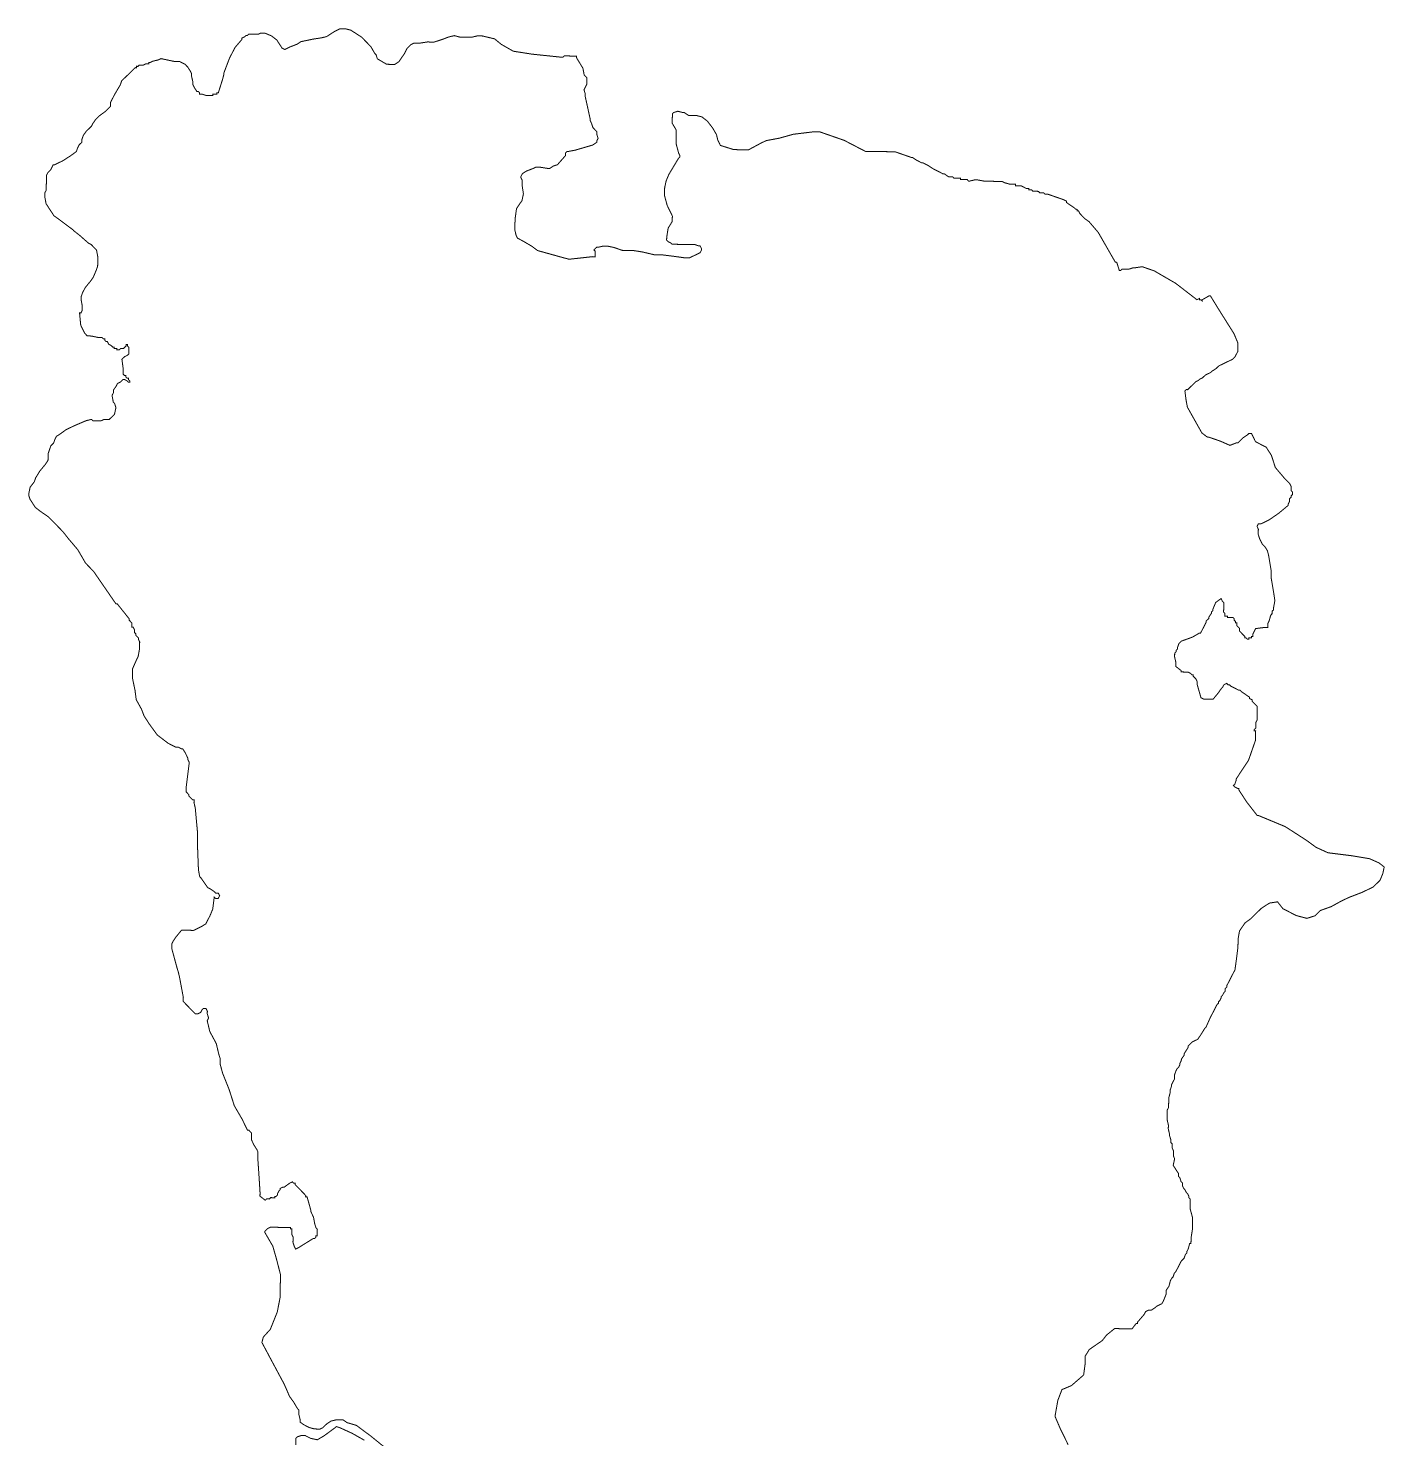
# Model space of a CAD drawing. Header units: metres. Extents: x 273899 to 302286, y 1977397 to 2102169.
# Drawn here: x 281748 to 285793, y 2018734 to 2022940 of the extents above; entities that cross this region are included whole.
import ezdxf

# ---------------------------------------------------------------- set-up
doc = ezdxf.new("R2010")
doc.units = ezdxf.units.M
doc.header["$MEASUREMENT"] = 0
doc.layers.add('HAZARDS LINE', color=1, linetype='Continuous')

msp = doc.modelspace()

# ---------------------------------------------------------------- linework, layer by layer
at = {"layer": 'HAZARDS LINE', "lineweight": 18}
for points in [[(282810.1, 2018708.9, 3, 3, 0), (282770.3, 2018741.3, 3, 3, 0), (282726.6, 2018773.8, 3, 3, 0), (282698.6, 2018782.1, 3, 3, 0), (282686.7, 2018790.3, 3, 3, 0), (282666.7, 2018790.5, 3, 3, 0), (282650.6, 2018786.6, 3, 3, 0), (282638.5, 2018778.7, 3, 3, 0), (282626.4, 2018766.8, 3, 3, 0), (282618.3, 2018762.9, 3, 3, 0), (282602.3, 2018763.1, 3, 3, 0), (282586.3, 2018767.2, 3, 3, 0), (282570.4, 2018775.4, 3, 3, 0), (282558.5, 2018783.6, 3, 3, 0), (282558.5, 2018791.6, 3, 3, 0), (282554.7, 2018807.6, 3, 3, 0), (282554.8, 2018819.6, 3, 3, 0), (282550.9, 2018823.7, 3, 3, 0), (282539.1, 2018843.8, 3, 3, 0), (282527.2, 2018860, 3, 3, 0), (282511.5, 2018896.2, 3, 3, 0), (282468.3, 2018976.8, 3, 3, 0), (282444.7, 2019021.1, 3, 3, 0), (282448.9, 2019037.1, 3, 3, 0), (282469.7, 2019060, 3.01, 3.01, 0), (282490.5, 2019111.8, 3.01, 3.01, 0), (282499.1, 2019155.8, 3.01, 3.01, 0), (282500, 2019224, 3.01, 3.01, 0), (282488.6, 2019268.2, 3.01, 3.01, 0), (282477.1, 2019308.5, 3.01, 3.01, 0), (282453.6, 2019348.9, 3.01, 3.01, 0), (282453.6, 2019352.9, 3.01, 3.01, 0), (282461.7, 2019360.8, 3.01, 3.01, 0), (282469.8, 2019364.7, 3.01, 3.01, 0), (282529.9, 2019363.9, 3.01, 3.01, 0), (282529.9, 2019359.9, 3.01, 3.01, 0), (282533.9, 2019359.8, 3.01, 3.01, 0), (282533.7, 2019343.8, 3.01, 3.01, 0), (282537.6, 2019335.7, 3.01, 3.01, 0), (282537.4, 2019319.7, 3.01, 3.01, 0), (282541.2, 2019307.6, 3.01, 3.01, 0), (282545.1, 2019299.5, 3.01, 3.01, 0), (282553.2, 2019303.4, 3.01, 3.01, 0), (282597.6, 2019330.9, 3.01, 3.01, 0), (282601.6, 2019330.9, 3.01, 3.01, 0), (282605.7, 2019334.8, 3.01, 3.01, 0), (282605.8, 2019338.8, 3.01, 3.01, 0), (282609.8, 2019338.8, 3.01, 3.01, 0), (282610, 2019358.8, 3.01, 3.01, 0), (282606.1, 2019362.9, 3.01, 3.01, 0), (282602.2, 2019375, 3.01, 3.01, 0), (282598.5, 2019395.1, 3.01, 3.01, 0), (282594.6, 2019403.1, 3.01, 3.01, 0), (282590.7, 2019411.2, 3.01, 3.01, 0), (282590.7, 2019415.2, 3.01, 3.01, 0), (282579.3, 2019455.5, 3.01, 3.01, 0), (282575.2, 2019455.5, 3.01, 3.01, 0), (282575.3, 2019459.5, 3.01, 3.01, 0), (282571.3, 2019463.6, 3.01, 3.01, 0), (282563.4, 2019471.7, 3.01, 3.01, 0), (282559.5, 2019475.8, 3.01, 3.01, 0), (282543.7, 2019492, 3.01, 3.01, 0), (282543.7, 2019496, 3.01, 3.01, 0), (282539.7, 2019496.1, 3.01, 3.01, 0), (282535.8, 2019500.1, 3.01, 3.01, 0), (282527.7, 2019496.2, 3.01, 3.01, 0), (282511.5, 2019484.4, 3.01, 3.01, 0), (282507.5, 2019484.5, 3.01, 3.01, 0), (282499.4, 2019480.6, 3.01, 3.01, 0), (282499.4, 2019476.6, 3.01, 3.01, 0), (282495.3, 2019472.6, 3.01, 3.01, 0), (282491.2, 2019464.7, 3.01, 3.01, 0), (282491.1, 2019460.6, 3.01, 3.01, 0), (282487.1, 2019456.7, 3.01, 3.01, 0), (282483.1, 2019456.7, 3.01, 3.01, 0), (282483, 2019452.7, 3.01, 3.01, 0), (282471, 2019452.9, 3.01, 3.01, 0), (282466.9, 2019448.9, 3.01, 3.01, 0), (282458.9, 2019449.1, 3.01, 3.01, 0), (282454.8, 2019445.1, 3.01, 3.01, 0), (282439, 2019457.3, 3.01, 3.01, 0), (282439.1, 2019469.4, 3.01, 3.01, 0), (282435.8, 2019521.5, 3.01, 3.01, 0), (282432.5, 2019569.7, 3.01, 3.01, 0), (282432.7, 2019589.7, 3.01, 3.01, 0), (282428.8, 2019597.8, 3.01, 3.01, 0), (282421, 2019609.9, 3.01, 3.01, 0), (282413.2, 2019626.1, 3.01, 3.01, 0), (282413.4, 2019646.1, 3.01, 3.01, 0), (282405.5, 2019654.3, 3.01, 3.01, 0), (282401.5, 2019654.3, 3.01, 3.01, 0), (282397.6, 2019662.4, 3.01, 3.01, 0), (282385.9, 2019686.6, 3.01, 3.01, 0), (282362.4, 2019727, 3.01, 3.01, 0), (282354.7, 2019751.2, 3.01, 3.01, 0), (282347, 2019775.3, 3.01, 3.01, 0), (282327.6, 2019823.7, 3.01, 3.01, 0), (282320, 2019851.9, 3.01, 3.01, 0), (282320.2, 2019867.9, 3.01, 3.01, 0), (282316.3, 2019880, 3.01, 3.01, 0), (282308.7, 2019912.2, 3.01, 3.01, 0), (282289.2, 2019948.5, 3.01, 3.01, 0), (282285.4, 2019964.6, 3.01, 3.01, 0), (282281.6, 2019980.7, 3.01, 3.01, 0), (282285.7, 2019988.7, 3.01, 3.01, 0), (282281.9, 2020000.7, 3.01, 3.01, 0), (282282, 2020008.8, 3.01, 3.01, 0), (282278.1, 2020016.8, 3.01, 3.01, 0), (282270.1, 2020016.9, 3.01, 3.01, 0), (282266, 2020013, 3.01, 3.01, 0), (282261.9, 2020005, 3.01, 3.01, 0), (282253.8, 2020001.1, 3.01, 3.01, 0), (282245.8, 2020001.2, 3.01, 3.01, 0), (282237.9, 2020009.3, 3.01, 3.01, 0), (282230, 2020017.5, 3.01, 3.01, 0), (282210.2, 2020037.8, 3.01, 3.01, 0), (282210.4, 2020049.8, 3.01, 3.01, 0), (282206.6, 2020069.9, 3.01, 3.01, 0), (282199.1, 2020110.1, 3.01, 3.01, 0), (282195.3, 2020126.2, 3.01, 3.01, 0), (282191.5, 2020138.3, 3.01, 3.01, 0), (282183.9, 2020166.4, 3.01, 3.01, 0), (282176.2, 2020194.6, 3.01, 3.01, 0), (282176.4, 2020210.7, 3.01, 3.01, 0), (282180.5, 2020218.6, 3.01, 3.01, 0), (282188.7, 2020230.5, 3.01, 3.01, 0), (282205, 2020250.4, 3.01, 3.01, 0), (282241.1, 2020249.9, 3.01, 3.01, 0), (282265.3, 2020261.6, 3.01, 3.01, 0), (282277.4, 2020269.4, 3.01, 3.01, 0), (282289.8, 2020293.3, 3.01, 3.01, 0), (282298.1, 2020313.3, 3.01, 3.01, 0), (282302.6, 2020349.3, 3.01, 3.01, 0), (282306.5, 2020345.2, 3.01, 3.01, 0), (282314.5, 2020345.1, 3.01, 3.01, 0), (282318.7, 2020353.1, 3.01, 3.01, 0), (282314.8, 2020361.2, 3.01, 3.01, 0), (282306.7, 2020361.3, 3.01, 3.01, 0), (282302.8, 2020365.3, 3.01, 3.01, 0), (282290.9, 2020373.5, 3.01, 3.01, 0), (282282.9, 2020377.6, 3.01, 3.01, 0), (282263.2, 2020406, 3.01, 3.01, 0), (282259.3, 2020410, 3.01, 3.01, 0), (282255.5, 2020430.1, 3.01, 3.01, 0), (282252.5, 2020506.3, 3.01, 3.01, 0), (282253, 2020538.4, 3.01, 3.01, 0), (282246, 2020614.7, 3.01, 3.01, 0), (282242.2, 2020630.8, 3.01, 3.01, 0), (282242.3, 2020638.8, 3.01, 3.01, 0), (282238.3, 2020638.9, 3.01, 3.01, 0), (282226.4, 2020651, 3.01, 3.01, 0), (282226.5, 2020655.1, 3.01, 3.01, 0), (282218.6, 2020663.2, 3.01, 3.01, 0), (282218.7, 2020675.2, 3.01, 3.01, 0), (282227.7, 2020747.3, 3.01, 3.01, 0), (282227.8, 2020751.3, 3.01, 3.01, 0), (282223.9, 2020759.3, 3.01, 3.01, 0), (282223.9, 2020763.4, 3.01, 3.01, 0), (282216.1, 2020779.5, 3.01, 3.01, 0), (282208.3, 2020791.6, 3.01, 3.01, 0), (282204.2, 2020791.7, 3.01, 3.01, 0), (282196.3, 2020795.8, 3.01, 3.01, 0), (282188.3, 2020795.9, 3.01, 3.01, 0), (282164.4, 2020808.3, 3.01, 3.01, 0), (282132.6, 2020832.7, 3.01, 3.01, 0), (282109, 2020865.1, 3.01, 3.01, 0), (282093.3, 2020889.4, 3.01, 3.01, 0), (282085.6, 2020909.5, 3.01, 3.01, 0), (282069.9, 2020937.8, 3.01, 3.01, 0), (282066.3, 2020965.9, 3.01, 3.01, 0), (282058.7, 2021002.1, 3.01, 3.01, 0), (282059.1, 2021030.2, 3.01, 3.01, 0), (282071.5, 2021058.1, 3.01, 3.01, 0), (282075.6, 2021066.1, 3.01, 3.01, 0), (282080, 2021090.1, 3.01, 3.01, 0), (282080.2, 2021110.1, 3.01, 3.01, 0), (282076.3, 2021118.2, 3.01, 3.01, 0), (282076.4, 2021122.2, 3.01, 3.01, 0), (282072.4, 2021126.2, 3.01, 3.01, 0), (282068.5, 2021130.3, 3.01, 3.01, 0), (282068.5, 2021134.3, 3.01, 3.01, 0), (282064.6, 2021138.4, 3.01, 3.01, 0), (282064.7, 2021146.4, 3.01, 3.01, 0), (282060.8, 2021154.5, 3.01, 3.01, 0), (282056.8, 2021154.5, 3.01, 3.01, 0), (282056.9, 2021166.5, 3.01, 3.01, 0), (282053, 2021170.6, 3.01, 3.01, 0), (282049, 2021174.7, 3.01, 3.01, 0), (282049.1, 2021178.7, 3.01, 3.01, 0), (282013.6, 2021223.3, 3.01, 3.01, 0), (282009.6, 2021223.3, 3.01, 3.01, 0), (281942.7, 2021320.4, 3.01, 3.01, 0), (281919, 2021344.8, 3.01, 3.01, 0), (281895.5, 2021385.2, 3.01, 3.01, 0), (281867.8, 2021417.7, 3.01, 3.01, 0), (281852.1, 2021437.9, 3.01, 3.01, 0), (281828.4, 2021462.3, 3.01, 3.01, 0), (281808.6, 2021482.6, 3.01, 3.01, 0), (281784.7, 2021499, 3.01, 3.01, 0), (281768.9, 2021511.2, 3.01, 3.01, 0), (281753.2, 2021535.5, 3.01, 3.01, 0), (281749.3, 2021547.6, 3.01, 3.01, 0), (281749.4, 2021551.6, 3.01, 3.01, 0), (281753.6, 2021571.6, 3.01, 3.01, 0), (281765.9, 2021587.4, 3.01, 3.01, 0), (281770.1, 2021599.4, 3.01, 3.01, 0), (281782.3, 2021619.3, 3.01, 3.01, 0), (281798.6, 2021639.1, 3.01, 3.01, 0), (281806.8, 2021651.1, 3.01, 3.01, 0), (281807.1, 2021671.1, 3.01, 3.01, 0), (281815.4, 2021695, 3.01, 3.01, 0), (281819.5, 2021699, 3.01, 3.01, 0), (281823.6, 2021703, 3.01, 3.01, 0), (281827.7, 2021714.9, 3.01, 3.01, 0), (281831.8, 2021722.9, 3.01, 3.01, 0), (281844, 2021730.7, 3.01, 3.01, 0), (281860.2, 2021742.6, 3.01, 3.01, 0), (281884.4, 2021754.3, 3.01, 3.01, 0), (281920.7, 2021769.8, 3.01, 3.01, 0), (281936.8, 2021773.6, 3.01, 3.01, 0), (281940.7, 2021769.6, 3.01, 3.01, 0), (281964.8, 2021769.2, 3.01, 3.01, 0), (281972.8, 2021773.1, 3.01, 3.01, 0), (281988.9, 2021772.9, 3.01, 3.01, 0), (281997, 2021780.8, 3.01, 3.01, 0), (282005.1, 2021788.7, 3.01, 3.01, 0), (282009.4, 2021808.7, 3.01, 3.01, 0), (282005.5, 2021820.8, 3.01, 3.01, 0), (282001.6, 2021824.9, 3.01, 3.01, 0), (281997.8, 2021845, 3.01, 3.01, 0), (282002, 2021852.9, 3.01, 3.01, 0), (282002.1, 2021861, 3.01, 3.01, 0), (282010.2, 2021872.9, 3.01, 3.01, 0), (282014.4, 2021880.8, 3.01, 3.01, 0), (282022.4, 2021884.7, 3.01, 3.01, 0), (282030.6, 2021892.6, 3.01, 3.01, 0), (282034.6, 2021892.6, 3.01, 3.01, 0), (282042.5, 2021888.5, 3.01, 3.01, 0), (282046.5, 2021884.4, 3.01, 3.01, 0), (282050.5, 2021884.4, 3.01, 3.01, 0), (282050.5, 2021888.4, 3.01, 3.01, 0), (282046.6, 2021892.4, 3.01, 3.01, 0), (282046.6, 2021896.4, 3.01, 3.01, 0), (282042.6, 2021896.5, 3.01, 3.01, 0), (282038.7, 2021900.6, 3.01, 3.01, 0), (282038.7, 2021904.6, 3.01, 3.01, 0), (282034.7, 2021904.6, 3.01, 3.01, 0), (282030.8, 2021908.7, 3.01, 3.01, 0), (282031, 2021924.7, 3.01, 3.01, 0), (282027.3, 2021952.8, 3.01, 3.01, 0), (282031.4, 2021956.8, 3.01, 3.01, 0), (282035.5, 2021960.7, 3.01, 3.01, 0), (282043.5, 2021964.6, 3.01, 3.01, 0), (282047.6, 2021968.6, 3.01, 3.01, 0), (282047.9, 2021988.6, 3.01, 3.01, 0), (282043.9, 2021992.7, 3.01, 3.01, 0), (282044, 2021996.7, 3.01, 3.01, 0), (282040, 2021996.8, 3.01, 3.01, 0), (282039.9, 2021992.8, 3.01, 3.01, 0), (282035.8, 2021988.8, 3.01, 3.01, 0), (282031.8, 2021984.9, 3.01, 3.01, 0), (282023.8, 2021985, 3.01, 3.01, 0), (282019.7, 2021981, 3.01, 3.01, 0), (282011.7, 2021981.1, 3.01, 3.01, 0), (282011.7, 2021985.1, 3.01, 3.01, 0), (282003.7, 2021985.2, 3.01, 3.01, 0), (282003.8, 2021989.2, 3.01, 3.01, 0), (281999.8, 2021989.3, 3.01, 3.01, 0), (281995.8, 2021993.4, 3.01, 3.01, 0), (281987.9, 2021997.5, 3.01, 3.01, 0), (281984, 2022005.5, 3.01, 3.01, 0), (281979.9, 2022005.6, 3.01, 3.01, 0), (281976, 2022009.7, 3.01, 3.01, 0), (281976, 2022013.7, 3.01, 3.01, 0), (281972, 2022013.7, 3.01, 3.01, 0), (281968.1, 2022017.8, 3.01, 3.01, 0), (281956.1, 2022017.9, 3.01, 3.01, 0), (281936.1, 2022022.2, 3.01, 3.01, 0), (281924, 2022022.4, 3.01, 3.01, 0), (281920.1, 2022026.4, 3.01, 3.01, 0), (281916.1, 2022030.5, 3.01, 3.01, 0), (281912.2, 2022038.6, 3.01, 3.01, 0), (281904.4, 2022054.7, 3.01, 3.01, 0), (281900.9, 2022090.9, 3.01, 3.01, 0), (281904.9, 2022090.8, 3.01, 3.01, 0), (281909, 2022098.8, 3.01, 3.01, 0), (281909.2, 2022110.8, 3.01, 3.01, 0), (281905.5, 2022130.9, 3.01, 3.01, 0), (281905.6, 2022138.9, 3.01, 3.01, 0), (281909.7, 2022150.9, 3.01, 3.01, 0), (281918, 2022166.8, 3.01, 3.01, 0), (281934.3, 2022186.6, 3.01, 3.01, 0), (281942.4, 2022198.6, 3.01, 3.01, 0), (281950.7, 2022218.5, 3.01, 3.01, 0), (281954.9, 2022230.5, 3.01, 3.01, 0), (281955.3, 2022258.5, 3.01, 3.01, 0), (281951.5, 2022278.6, 3.01, 3.01, 0), (281943.6, 2022286.8, 3.01, 3.01, 0), (281935.7, 2022294.9, 3.01, 3.01, 0), (281927.7, 2022299, 3.01, 3.01, 0), (281900, 2022323.4, 3.01, 3.01, 0), (281884.1, 2022335.7, 3.01, 3.01, 0), (281880.2, 2022339.7, 3.01, 3.01, 0), (281836.5, 2022372.4, 3.01, 3.01, 0), (281824.6, 2022380.6, 3.01, 3.01, 0), (281808.9, 2022404.8, 3.01, 3.01, 0), (281801, 2022417, 3.01, 3.01, 0), (281797.3, 2022437.1, 3.01, 3.01, 0), (281797.5, 2022449.1, 3.01, 3.01, 0), (281801.6, 2022457.1, 3.01, 3.01, 0), (281802.2, 2022501.2, 3.01, 3.01, 0), (281806.3, 2022509.1, 3.01, 3.01, 0), (281814.4, 2022517, 3.01, 3.01, 0), (281818.5, 2022525, 3.01, 3.01, 0), (281822.6, 2022533, 3.01, 3.01, 0), (281826.6, 2022532.9, 3.01, 3.01, 0), (281850.8, 2022544.6, 3.01, 3.01, 0), (281875.1, 2022560.3, 3.01, 3.01, 0), (281891.3, 2022572.1, 3.01, 3.01, 0), (281895.5, 2022584.1, 3.01, 3.01, 0), (281899.6, 2022592.1, 3.01, 3.01, 0), (281907.7, 2022600, 3.01, 3.01, 0), (281907.8, 2022608, 3.01, 3.01, 0), (281912, 2022620, 3.01, 3.01, 0), (281920.2, 2022631.9, 3.01, 3.01, 0), (281928.3, 2022639.8, 3.01, 3.01, 0), (281936.4, 2022647.7, 3.01, 3.01, 0), (281940.5, 2022655.7, 3.01, 3.01, 0), (281948.7, 2022667.6, 3.01, 3.01, 0), (281960.9, 2022679.5, 3.01, 3.01, 0), (281977.1, 2022691.3, 3.01, 3.01, 0), (281985.2, 2022699.2, 3.01, 3.01, 0), (281993.3, 2022707.1, 3.01, 3.01, 0), (281993.5, 2022719.1, 3.01, 3.01, 0), (282005.8, 2022743, 3.01, 3.01, 0), (282022.3, 2022770.9, 3.01, 3.01, 0), (282026.4, 2022782.8, 3.01, 3.01, 0), (282034.5, 2022790.8, 3.01, 3.01, 0), (282054.9, 2022810.5, 3.01, 3.01, 0), (282067, 2022822.4, 3.01, 3.01, 0), (282071.1, 2022822.3, 3.01, 3.01, 0), (282071.1, 2022826.4, 3.01, 3.01, 0), (282075.1, 2022826.3, 3.01, 3.01, 0), (282079.2, 2022830.3, 3.01, 3.01, 0), (282091.2, 2022830.1, 3.01, 3.01, 0), (282099.3, 2022834, 3.01, 3.01, 0), (282107.3, 2022833.9, 3.01, 3.01, 0), (282107.3, 2022837.9, 3.01, 3.01, 0), (282111.3, 2022837.8, 3.01, 3.01, 0), (282119.4, 2022841.7, 3.01, 3.01, 0), (282135.5, 2022845.5, 3.01, 3.01, 0), (282143.6, 2022849.4, 3.01, 3.01, 0), (282183.6, 2022840.9, 3.01, 3.01, 0), (282199.6, 2022840.7, 3.01, 3.01, 0), (282215.5, 2022832.4, 3.01, 3.01, 0), (282223.4, 2022824.3, 3.01, 3.01, 0), (282231.3, 2022812.2, 3.01, 3.01, 0), (282235.2, 2022804.1, 3.01, 3.01, 0), (282235.1, 2022796.1, 3.01, 3.01, 0), (282238.9, 2022780, 3.01, 3.01, 0), (282238.8, 2022772, 3.01, 3.01, 0), (282242.7, 2022763.9, 3.01, 3.01, 0), (282250.5, 2022751.8, 3.01, 3.01, 0), (282254.5, 2022751.7, 3.01, 3.01, 0), (282258.5, 2022747.7, 3.01, 3.01, 0), (282258.4, 2022743.7, 3.01, 3.01, 0), (282266.4, 2022743.5, 3.01, 3.01, 0), (282278.4, 2022739.4, 3.01, 3.01, 0), (282298.5, 2022739.1, 3.01, 3.01, 0), (282298.5, 2022743.1, 3.01, 3.01, 0), (282310.5, 2022743, 3.01, 3.01, 0), (282310.6, 2022747, 3.01, 3.01, 0), (282314.6, 2022746.9, 3.01, 3.01, 0), (282327.2, 2022786.8, 3.01, 3.01, 0), (282331.4, 2022802.8, 3.01, 3.01, 0), (282331.4, 2022806.8, 3.01, 3.01, 0), (282348.1, 2022850.7, 3.01, 3.01, 0), (282364.5, 2022882.6, 3.01, 3.01, 0), (282384.9, 2022906.4, 3.01, 3.01, 0), (282384.9, 2022910.4, 3.01, 3.01, 0), (282393, 2022914.3, 3.01, 3.01, 0), (282397.1, 2022918.2, 3.01, 3.01, 0), (282401.1, 2022918.2, 3.01, 3.01, 0), (282405.1, 2022922.1, 3.01, 3.01, 0), (282433.2, 2022921.8, 3.01, 3.01, 0), (282441.3, 2022925.7, 3.01, 3.01, 0), (282453.3, 2022925.5, 3.01, 3.01, 0), (282473.2, 2022917.2, 3.01, 3.01, 0), (282489.1, 2022905, 3.01, 3.01, 0), (282496.9, 2022892.8, 3.01, 3.01, 0), (282504.8, 2022880.7, 3.01, 3.01, 0), (282512.8, 2022876.6, 3.01, 3.01, 0), (282528.9, 2022884.4, 3.01, 3.01, 0), (282549.1, 2022892.1, 3.01, 3.01, 0), (282561.2, 2022900, 3.01, 3.01, 0), (282597.4, 2022907.5, 3.01, 3.01, 0), (282621.5, 2022911.2, 3.01, 3.01, 0), (282637.6, 2022915, 3.01, 3.01, 0), (282661.8, 2022930.7, 3.01, 3.01, 0), (282678, 2022938.5, 3.01, 3.01, 0), (282694, 2022938.3, 3.01, 3.01, 0), (282710, 2022934.1, 3.01, 3.01, 0), (282741.8, 2022913.6, 3.01, 3.01, 0), (282769.5, 2022885.2, 3.01, 3.01, 0), (282781.2, 2022865, 3.01, 3.01, 0), (282785.2, 2022860.9, 3.01, 3.01, 0), (282789, 2022848.8, 3.01, 3.01, 0), (282816.9, 2022832.4, 3.01, 3.01, 0), (282840.9, 2022832.1, 3.01, 3.01, 0), (282853, 2022840, 3.01, 3.01, 0), (282861.2, 2022851.9, 3.01, 3.01, 0), (282869.4, 2022863.8, 3.01, 3.01, 0), (282877.6, 2022879.7, 3.01, 3.01, 0), (282889.8, 2022891.6, 3.01, 3.01, 0), (282897.9, 2022895.5, 3.01, 3.01, 0), (282913.9, 2022895.3, 3.01, 3.01, 0), (282938, 2022899, 3.01, 3.01, 0), (282958.1, 2022898.7, 3.01, 3.01, 0), (282982.2, 2022906.4, 3.01, 3.01, 0), (283002.4, 2022914.1, 3.01, 3.01, 0), (283018.5, 2022917.9, 3.01, 3.01, 0), (283034.4, 2022913.7, 3.01, 3.01, 0), (283070.5, 2022913.2, 3.01, 3.01, 0), (283086.6, 2022917, 3.01, 3.01, 0), (283102.6, 2022916.8, 3.01, 3.01, 0), (283138.6, 2022908.3, 3.01, 3.01, 0), (283158.4, 2022892, 3.01, 3.01, 0), (283194.2, 2022871.5, 3.01, 3.01, 0), (283250.2, 2022862.7, 3.01, 3.01, 0), (283338.3, 2022853.5, 3.01, 3.01, 0), (283342.3, 2022853.5, 3.01, 3.01, 0), (283346.4, 2022857.4, 3.01, 3.01, 0), (283382.5, 2022856.9, 3.01, 3.01, 0), (283382.4, 2022852.9, 3.01, 3.01, 0), (283402, 2022820.6, 3.01, 3.01, 0), (283405.8, 2022800.5, 3.01, 3.01, 0), (283413.7, 2022792.4, 3.01, 3.01, 0), (283413.4, 2022772.3, 3.01, 3.01, 0), (283405.2, 2022756.4, 3.01, 3.01, 0), (283409, 2022744.3, 3.01, 3.01, 0), (283408.9, 2022736.3, 3.01, 3.01, 0), (283424, 2022667.9, 3.01, 3.01, 0), (283424, 2022663.9, 3.01, 3.01, 0), (283427.9, 2022655.8, 3.01, 3.01, 0), (283431.7, 2022643.8, 3.01, 3.01, 0), (283443.6, 2022631.6, 3.01, 3.01, 0), (283443.5, 2022623.6, 3.01, 3.01, 0), (283447.3, 2022611.5, 3.01, 3.01, 0), (283443.2, 2022603.5, 3.01, 3.01, 0), (283443.2, 2022599.5, 3.01, 3.01, 0), (283431, 2022591.6, 3.01, 3.01, 0), (283378.7, 2022576.3, 3.01, 3.01, 0), (283358.6, 2022572.6, 3.01, 3.01, 0), (283354.6, 2022572.6, 3.01, 3.01, 0), (283350.5, 2022568.7, 3.01, 3.01, 0), (283350.4, 2022560.6, 3.01, 3.01, 0), (283326, 2022532.9, 3.01, 3.01, 0), (283313.9, 2022529.1, 3.01, 3.01, 0), (283301.8, 2022521.2, 3.01, 3.01, 0), (283273.8, 2022525.6, 3.01, 3.01, 0), (283261.8, 2022525.7, 3.01, 3.01, 0), (283253.7, 2022521.8, 3.01, 3.01, 0), (283233.6, 2022514.1, 3.01, 3.01, 0), (283221.4, 2022506.2, 3.01, 3.01, 0), (283217.3, 2022498.3, 3.01, 3.01, 0), (283217.2, 2022494.3, 3.01, 3.01, 0), (283221.2, 2022486.2, 3.01, 3.01, 0), (283220.9, 2022470.2, 3.01, 3.01, 0), (283224.6, 2022446, 3.01, 3.01, 0), (283220.3, 2022426.1, 3.01, 3.01, 0), (283204, 2022402.2, 3.01, 3.01, 0), (283199.6, 2022370.2, 3.01, 3.01, 0), (283199.1, 2022338.1, 3.01, 3.01, 0), (283202.9, 2022322, 3.01, 3.01, 0), (283206.8, 2022314, 3.01, 3.01, 0), (283222.7, 2022305.7, 3.01, 3.01, 0), (283250.6, 2022289.3, 3.01, 3.01, 0), (283266.5, 2022277.1, 3.01, 3.01, 0), (283342.4, 2022256, 3.01, 3.01, 0), (283358.3, 2022251.8, 3.01, 3.01, 0), (283366.3, 2022251.7, 3.01, 3.01, 0), (283430.6, 2022258.8, 3.01, 3.01, 0), (283438.6, 2022258.7, 3.01, 3.01, 0), (283438.8, 2022274.8, 3.01, 3.01, 0), (283434.9, 2022278.8, 3.01, 3.01, 0), (283438.9, 2022282.8, 3.01, 3.01, 0), (283443, 2022286.7, 3.01, 3.01, 0), (283447, 2022286.7, 3.01, 3.01, 0), (283463.1, 2022290.5, 3.01, 3.01, 0), (283475.1, 2022290.3, 3.01, 3.01, 0), (283495.1, 2022286.1, 3.01, 3.01, 0), (283519, 2022277.7, 3.01, 3.01, 0), (283551.1, 2022277.3, 3.01, 3.01, 0), (283579.1, 2022272.9, 3.01, 3.01, 0), (283615.1, 2022264.4, 3.01, 3.01, 0), (283639.1, 2022264.1, 3.01, 3.01, 0), (283675.1, 2022259.6, 3.01, 3.01, 0), (283707.2, 2022255.1, 3.01, 3.01, 0), (283719.2, 2022255, 3.01, 3.01, 0), (283751.5, 2022270.6, 3.01, 3.01, 0), (283755.6, 2022278.6, 3.01, 3.01, 0), (283755.6, 2022282.6, 3.01, 3.01, 0), (283751.7, 2022290.6, 3.01, 3.01, 0), (283747.7, 2022290.7, 3.01, 3.01, 0), (283735.8, 2022294.9, 3.01, 3.01, 0), (283667.6, 2022295.8, 3.01, 3.01, 0), (283663.7, 2022299.8, 3.01, 3.01, 0), (283655.7, 2022304, 3.01, 3.01, 0), (283651.7, 2022308, 3.01, 3.01, 0), (283651.8, 2022316, 3.01, 3.01, 0), (283656.2, 2022344, 3.01, 3.01, 0), (283668.5, 2022363.9, 3.01, 3.01, 0), (283668.7, 2022380, 3.01, 3.01, 0), (283653.1, 2022412.2, 3.01, 3.01, 0), (283645.5, 2022440.4, 3.01, 3.01, 0), (283645.8, 2022464.5, 3.01, 3.01, 0), (283650.1, 2022484.5, 3.01, 3.01, 0), (283658.4, 2022504.4, 3.01, 3.01, 0), (283687.1, 2022552.1, 3.01, 3.01, 0), (283691.1, 2022556.1, 3.01, 3.01, 0), (283691.2, 2022560.1, 3.01, 3.01, 0), (283687.3, 2022568.2, 3.01, 3.01, 0), (283679.7, 2022596.3, 3.01, 3.01, 0), (283680.2, 2022636.4, 3.01, 3.01, 0), (283668.4, 2022656.6, 3.01, 3.01, 0), (283668.8, 2022684.7, 3.01, 3.01, 0), (283672.9, 2022688.6, 3.01, 3.01, 0), (283684.9, 2022692.5, 3.01, 3.01, 0), (283700.9, 2022688.3, 3.01, 3.01, 0), (283704.9, 2022688.2, 3.01, 3.01, 0), (283716.9, 2022680, 3.01, 3.01, 0), (283740.9, 2022679.7, 3.01, 3.01, 0), (283756.9, 2022675.5, 3.01, 3.01, 0), (283772.8, 2022663.3, 3.01, 3.01, 0), (283788.5, 2022643, 3.01, 3.01, 0), (283800.3, 2022622.8, 3.01, 3.01, 0), (283804.1, 2022606.7, 3.01, 3.01, 0), (283811.9, 2022590.6, 3.01, 3.01, 0), (283851.8, 2022578, 3.01, 3.01, 0), (283895.9, 2022577.4, 3.01, 3.01, 0), (283932.2, 2022597, 3.01, 3.01, 0), (283948.4, 2022604.8, 3.01, 3.01, 0), (283988.6, 2022612.3, 3.01, 3.01, 0), (284028.8, 2022623.7, 3.01, 3.01, 0), (284089, 2022631, 3.01, 3.01, 0), (284109.1, 2022630.7, 3.01, 3.01, 0), (284180.9, 2022605.7, 3.01, 3.01, 0), (284244.6, 2022572.7, 3.01, 3.01, 0), (284332.8, 2022571.6, 3.01, 3.01, 0), (284380.7, 2022554.9, 3.01, 3.01, 0), (284384.7, 2022554.8, 3.01, 3.01, 0), (284396.6, 2022546.6, 3.01, 3.01, 0), (284412.5, 2022538.4, 3.01, 3.01, 0), (284416.5, 2022538.4, 3.01, 3.01, 0), (284432.5, 2022530.1, 3.01, 3.01, 0), (284444.4, 2022522, 3.01, 3.01, 0), (284476.2, 2022505.5, 3.01, 3.01, 0), (284480.2, 2022505.4, 3.01, 3.01, 0), (284492.2, 2022497.3, 3.01, 3.01, 0), (284504.2, 2022497.1, 3.01, 3.01, 0), (284508.1, 2022493, 3.01, 3.01, 0), (284528.2, 2022492.8, 3.01, 3.01, 0), (284528.1, 2022488.8, 3.01, 3.01, 0), (284548.2, 2022488.5, 3.01, 3.01, 0), (284552.1, 2022484.4, 3.01, 3.01, 0), (284556.1, 2022484.4, 3.01, 3.01, 0), (284572.2, 2022488.2, 3.01, 3.01, 0), (284576.2, 2022488.1, 3.01, 3.01, 0), (284600.2, 2022483.8, 3.01, 3.01, 0), (284652.3, 2022483.1, 3.01, 3.01, 0), (284660.3, 2022479, 3.01, 3.01, 0), (284676.3, 2022474.7, 3.01, 3.01, 0), (284692.3, 2022474.5, 3.01, 3.01, 0), (284692.2, 2022470.5, 3.01, 3.01, 0), (284708.3, 2022470.3, 3.01, 3.01, 0), (284724.2, 2022462.1, 3.01, 3.01, 0), (284732.2, 2022462, 3.01, 3.01, 0), (284732.2, 2022458, 3.01, 3.01, 0), (284740.2, 2022457.8, 3.01, 3.01, 0), (284744.1, 2022453.8, 3.01, 3.01, 0), (284760.2, 2022453.6, 3.01, 3.01, 0), (284764.1, 2022449.5, 3.01, 3.01, 0), (284776.2, 2022449.3, 3.01, 3.01, 0), (284780.1, 2022445.3, 3.01, 3.01, 0), (284788.1, 2022445.2, 3.01, 3.01, 0), (284836, 2022428.5, 3.01, 3.01, 0), (284844, 2022424.4, 3.01, 3.01, 0), (284843.9, 2022420.4, 3.01, 3.01, 0), (284867.8, 2022404, 3.01, 3.01, 0), (284871.7, 2022400, 3.01, 3.01, 0), (284875.7, 2022399.9, 3.01, 3.01, 0), (284875.7, 2022395.9, 3.01, 3.01, 0), (284879.7, 2022395.8, 3.01, 3.01, 0), (284883.6, 2022387.8, 3.01, 3.01, 0), (284899.4, 2022371.5, 3.01, 3.01, 0), (284911.3, 2022363.3, 3.01, 3.01, 0), (284938.9, 2022330.9, 3.01, 3.01, 0), (284989.9, 2022242, 3.01, 3.01, 0), (284993.9, 2022241.9, 3.01, 3.01, 0), (285001.6, 2022217.8, 3.01, 3.01, 0), (285005.6, 2022217.7, 3.01, 3.01, 0), (285009.6, 2022221.7, 3.01, 3.01, 0), (285029.7, 2022221.4, 3.01, 3.01, 0), (285041.8, 2022225.3, 3.01, 3.01, 0), (285045.8, 2022225.2, 3.01, 3.01, 0), (285069.9, 2022228.9, 3.01, 3.01, 0), (285105.8, 2022216.4, 3.01, 3.01, 0), (285169.4, 2022179.5, 3.01, 3.01, 0), (285232.9, 2022130.5, 3.01, 3.01, 0), (285241, 2022134.4, 3.01, 3.01, 0), (285240.9, 2022130.4, 3.01, 3.01, 0), (285245, 2022130.3, 3.01, 3.01, 0), (285248.9, 2022126.3, 3.01, 3.01, 0), (285249, 2022130.3, 3.01, 3.01, 0), (285269.2, 2022142, 3.01, 3.01, 0), (285273.2, 2022142, 3.01, 3.01, 0), (285300.6, 2022097.5, 3.01, 3.01, 0), (285343.8, 2022028.8, 3.01, 3.01, 0), (285355.5, 2022000.5, 3.01, 3.01, 0), (285355.1, 2021976.5, 3.01, 3.01, 0), (285346.9, 2021960.6, 3.01, 3.01, 0), (285338.8, 2021952.6, 3.01, 3.01, 0), (285298.4, 2021933.1, 3.01, 3.01, 0), (285290.3, 2021925.2, 3.01, 3.01, 0), (285278.2, 2021917.4, 3.01, 3.01, 0), (285274.1, 2021913.4, 3.01, 3.01, 0), (285258, 2021905.6, 3.01, 3.01, 0), (285249.9, 2021897.7, 3.01, 3.01, 0), (285241.8, 2021893.8, 3.01, 3.01, 0), (285237.7, 2021889.8, 3.01, 3.01, 0), (285229.7, 2021885.9, 3.01, 3.01, 0), (285217.5, 2021874.1, 3.01, 3.01, 0), (285209.3, 2021866.2, 3.01, 3.01, 0), (285205.3, 2021862.2, 3.01, 3.01, 0), (285201.3, 2021862.3, 3.01, 3.01, 0), (285197.2, 2021858.3, 3.01, 3.01, 0), (285200.8, 2021830.2, 3.01, 3.01, 0), (285204.6, 2021810.1, 3.01, 3.01, 0), (285247.7, 2021733.3, 3.01, 3.01, 0), (285263.5, 2021721.1, 3.01, 3.01, 0), (285267.5, 2021721, 3.01, 3.01, 0), (285303.5, 2021708.5, 3.01, 3.01, 0), (285331.4, 2021696.1, 3.01, 3.01, 0), (285351.5, 2021703.9, 3.01, 3.01, 0), (285355.5, 2021703.8, 3.01, 3.01, 0), (285367.7, 2021715.7, 3.01, 3.01, 0), (285371.8, 2021719.6, 3.01, 3.01, 0), (285383.9, 2021727.5, 3.01, 3.01, 0), (285387.9, 2021731.5, 3.01, 3.01, 0), (285396, 2021731.4, 3.01, 3.01, 0), (285407.7, 2021707.1, 3.01, 3.01, 0), (285439.5, 2021690.7, 3.01, 3.01, 0), (285455.2, 2021666.4, 3.01, 3.01, 0), (285466.8, 2021630.2, 3.01, 3.01, 0), (285494.4, 2021597.7, 3.01, 3.01, 0), (285498.4, 2021593.7, 3.01, 3.01, 0), (285510.2, 2021581.5, 3.01, 3.01, 0), (285514.1, 2021573.4, 3.01, 3.01, 0), (285514, 2021561.4, 3.01, 3.01, 0), (285517.9, 2021557.3, 3.01, 3.01, 0), (285517.8, 2021549.3, 3.01, 3.01, 0), (285513.7, 2021545.3, 3.01, 3.01, 0), (285513.7, 2021541.3, 3.01, 3.01, 0), (285509.6, 2021537.4, 3.01, 3.01, 0), (285509.5, 2021529.3, 3.01, 3.01, 0), (285505.4, 2021521.4, 3.01, 3.01, 0), (285505.4, 2021517.4, 3.01, 3.01, 0), (285477, 2021493.7, 3.01, 3.01, 0), (285448.6, 2021474, 3.01, 3.01, 0), (285424.4, 2021462.3, 3.01, 3.01, 0), (285416.4, 2021462.4, 3.01, 3.01, 0), (285412.3, 2021454.5, 3.01, 3.01, 0), (285416.2, 2021446.4, 3.01, 3.01, 0), (285416, 2021430.4, 3.01, 3.01, 0), (285419.8, 2021418.3, 3.01, 3.01, 0), (285427.6, 2021402.1, 3.01, 3.01, 0), (285435.6, 2021394, 3.01, 3.01, 0), (285443.4, 2021381.9, 3.01, 3.01, 0), (285447.2, 2021365.8, 3.01, 3.01, 0), (285454.6, 2021321.6, 3.01, 3.01, 0), (285454.4, 2021301.5, 3.01, 3.01, 0), (285461.8, 2021257.3, 3.01, 3.01, 0), (285465.5, 2021233.2, 3.01, 3.01, 0), (285461.1, 2021209.2, 3.01, 3.01, 0), (285461.1, 2021205.2, 3.01, 3.01, 0), (285457, 2021201.3, 3.01, 3.01, 0), (285456.9, 2021193.2, 3.01, 3.01, 0), (285452.9, 2021189.3, 3.01, 3.01, 0), (285448.6, 2021173.3, 3.01, 3.01, 0), (285444.5, 2021165.3, 3.01, 3.01, 0), (285444.4, 2021153.3, 3.01, 3.01, 0), (285436.3, 2021153.4, 3.01, 3.01, 0), (285408.2, 2021149.8, 3.01, 3.01, 0), (285404.1, 2021141.8, 3.01, 3.01, 0), (285400, 2021133.9, 3.01, 3.01, 0), (285399.9, 2021125.8, 3.01, 3.01, 0), (285395.9, 2021125.9, 3.01, 3.01, 0), (285395.8, 2021121.9, 3.01, 3.01, 0), (285387.8, 2021122, 3.01, 3.01, 0), (285387.8, 2021118, 3.01, 3.01, 0), (285383.8, 2021118, 3.01, 3.01, 0), (285379.8, 2021122.1, 3.01, 3.01, 0), (285375.8, 2021122.2, 3.01, 3.01, 0), (285375.8, 2021126.2, 3.01, 3.01, 0), (285360, 2021142.4, 3.01, 3.01, 0), (285360.1, 2021150.4, 3.01, 3.01, 0), (285352.2, 2021158.6, 3.01, 3.01, 0), (285352.3, 2021166.6, 3.01, 3.01, 0), (285348.3, 2021166.6, 3.01, 3.01, 0), (285348.4, 2021170.6, 3.01, 3.01, 0), (285344.4, 2021174.7, 3.01, 3.01, 0), (285344.5, 2021178.7, 3.01, 3.01, 0), (285340.5, 2021182.8, 3.01, 3.01, 0), (285324.5, 2021183, 3.01, 3.01, 0), (285324.5, 2021187, 3.01, 3.01, 0), (285316.5, 2021187.1, 3.01, 3.01, 0), (285316.6, 2021195.1, 3.01, 3.01, 0), (285312.7, 2021199.2, 3.01, 3.01, 0), (285313.1, 2021227.2, 3.01, 3.01, 0), (285309.1, 2021231.3, 3.01, 3.01, 0), (285305.2, 2021239.4, 3.01, 3.01, 0), (285289, 2021227.6, 3.01, 3.01, 0), (285280.7, 2021207.6, 3.01, 3.01, 0), (285280.7, 2021203.6, 3.01, 3.01, 0), (285276.6, 2021199.7, 3.01, 3.01, 0), (285276.5, 2021195.7, 3.01, 3.01, 0), (285268.4, 2021183.7, 3.01, 3.01, 0), (285268.3, 2021179.7, 3.01, 3.01, 0), (285260.2, 2021171.8, 3.01, 3.01, 0), (285260.1, 2021167.8, 3.01, 3.01, 0), (285243.7, 2021135.9, 3.01, 3.01, 0), (285239.7, 2021136, 3.01, 3.01, 0), (285219.5, 2021124.2, 3.01, 3.01, 0), (285187.2, 2021112.6, 3.01, 3.01, 0), (285179.1, 2021104.7, 3.01, 3.01, 0), (285174.9, 2021092.8, 3.01, 3.01, 0), (285174.9, 2021088.8, 3.01, 3.01, 0), (285170.8, 2021084.8, 3.01, 3.01, 0), (285170.8, 2021080.8, 3.01, 3.01, 0), (285166.7, 2021076.8, 3.01, 3.01, 0), (285166.6, 2021064.8, 3.01, 3.01, 0), (285170.3, 2021048.7, 3.01, 3.01, 0), (285170.2, 2021036.7, 3.01, 3.01, 0), (285186.1, 2021024.4, 3.01, 3.01, 0), (285186, 2021020.4, 3.01, 3.01, 0), (285206, 2021020.2, 3.01, 3.01, 0), (285214, 2021016.1, 3.01, 3.01, 0), (285218, 2021012, 3.01, 3.01, 0), (285222, 2021011.9, 3.01, 3.01, 0), (285221.9, 2021007.9, 3.01, 3.01, 0), (285225.9, 2021003.9, 3.01, 3.01, 0), (285229.8, 2020999.8, 3.01, 3.01, 0), (285233.7, 2020991.7, 3.01, 3.01, 0), (285233.6, 2020983.7, 3.01, 3.01, 0), (285245.1, 2020943.5, 3.01, 3.01, 0), (285253.1, 2020939.4, 3.01, 3.01, 0), (285281.1, 2020939, 3.01, 3.01, 0), (285297.4, 2020958.8, 3.01, 3.01, 0), (285305.6, 2020970.7, 3.01, 3.01, 0), (285309.7, 2020974.7, 3.01, 3.01, 0), (285313.8, 2020982.6, 3.01, 3.01, 0), (285321.9, 2020986.5, 3.01, 3.01, 0), (285325.8, 2020982.5, 3.01, 3.01, 0), (285329.8, 2020982.4, 3.01, 3.01, 0), (285333.8, 2020978.4, 3.01, 3.01, 0), (285357.7, 2020966, 3.01, 3.01, 0), (285361.7, 2020966, 3.01, 3.01, 0), (285365.6, 2020961.9, 3.01, 3.01, 0), (285377.5, 2020953.7, 3.01, 3.01, 0), (285389.5, 2020945.5, 3.01, 3.01, 0), (285389.4, 2020941.5, 3.01, 3.01, 0), (285397.4, 2020937.4, 3.01, 3.01, 0), (285397.3, 2020933.4, 3.01, 3.01, 0), (285401.3, 2020929.3, 3.01, 3.01, 0), (285409.2, 2020921.2, 3.01, 3.01, 0), (285413.1, 2020917.2, 3.01, 3.01, 0), (285412.6, 2020877.1, 3.01, 3.01, 0), (285408.5, 2020869.1, 3.01, 3.01, 0), (285408.3, 2020853.1, 3.01, 3.01, 0), (285404.2, 2020849.1, 3.01, 3.01, 0), (285404.2, 2020845.1, 3.01, 3.01, 0), (285408.2, 2020845.1, 3.01, 3.01, 0), (285407.8, 2020817, 3.01, 3.01, 0), (285386.9, 2020757.1, 3.01, 3.01, 0), (285350.1, 2020701.5, 3.01, 3.01, 0), (285350.1, 2020697.5, 3.01, 3.01, 0), (285345.9, 2020685.5, 3.01, 3.01, 0), (285341.8, 2020681.5, 3.01, 3.01, 0), (285345.8, 2020677.5, 3.01, 3.01, 0), (285353.8, 2020673.4, 3.01, 3.01, 0), (285357.8, 2020673.3, 3.01, 3.01, 0), (285357.7, 2020669.3, 3.01, 3.01, 0), (285381.3, 2020632.9, 3.01, 3.01, 0), (285412.8, 2020592.4, 3.01, 3.01, 0), (285416.8, 2020592.3, 3.01, 3.01, 0), (285496.5, 2020559.2, 3.01, 3.01, 0), (285560.1, 2020518.2, 3.01, 3.01, 0), (285587.9, 2020497.8, 3.01, 3.01, 0), (285623.8, 2020481.3, 3.01, 3.01, 0), (285695.8, 2020472.3, 3.01, 3.01, 0), (285747.8, 2020463.6, 3.01, 3.01, 0), (285775.7, 2020451.2, 3.01, 3.01, 0), (285791.6, 2020439, 3.01, 3.01, 0), (285787.3, 2020419, 3.01, 3.01, 0), (285779, 2020399, 3.01, 3.01, 0), (285758.7, 2020379.3, 3.01, 3.01, 0), (285726.5, 2020363.6, 3.01, 3.01, 0), (285686.2, 2020348.1, 3.01, 3.01, 0), (285661.9, 2020336.4, 3.01, 3.01, 0), (285633.7, 2020320.8, 3.01, 3.01, 0), (285601.4, 2020309.2, 3.01, 3.01, 0), (285585.2, 2020293.4, 3.01, 3.01, 0), (285561, 2020285.7, 3.01, 3.01, 0), (285529.1, 2020294.1, 3.01, 3.01, 0), (285489.3, 2020314.7, 3.01, 3.01, 0), (285473.5, 2020335, 3.01, 3.01, 0), (285449.4, 2020331.3, 3.01, 3.01, 0), (285425.1, 2020315.6, 3.01, 3.01, 0), (285408.9, 2020299.7, 3.01, 3.01, 0), (285392.6, 2020283.9, 3.01, 3.01, 0), (285376.4, 2020272.1, 3.01, 3.01, 0), (285360.1, 2020248.3, 3.01, 3.01, 0), (285355.8, 2020224.3, 3.01, 3.01, 0), (285355.4, 2020200.2, 3.01, 3.01, 0), (285350.9, 2020164.2, 3.01, 3.01, 0), (285346.5, 2020132.2, 3.01, 3.01, 0), (285330, 2020100.3, 3.01, 3.01, 0), (285321.8, 2020084.4, 3.01, 3.01, 0), (285321.8, 2020080.4, 3.01, 3.01, 0), (285317.7, 2020076.4, 3.01, 3.01, 0), (285317.6, 2020068.4, 3.01, 3.01, 0), (285313.5, 2020064.4, 3.01, 3.01, 0), (285309.4, 2020056.5, 3.01, 3.01, 0), (285305.4, 2020052.5, 3.01, 3.01, 0), (285305.3, 2020048.5, 3.01, 3.01, 0), (285301.2, 2020040.5, 3.01, 3.01, 0), (285297.1, 2020036.6, 3.01, 3.01, 0), (285297.1, 2020032.6, 3.01, 3.01, 0), (285293, 2020028.6, 3.01, 3.01, 0), (285272.4, 2019988.8, 3.01, 3.01, 0), (285260, 2019960.9, 3.01, 3.01, 0), (285256, 2019956.9, 3.01, 3.01, 0), (285243.7, 2019937.1, 3.01, 3.01, 0), (285235.5, 2019925.1, 3.01, 3.01, 0), (285219.4, 2019917.3, 3.01, 3.01, 0), (285207.2, 2019905.5, 3.01, 3.01, 0), (285207.1, 2019901.5, 3.01, 3.01, 0), (285194.8, 2019881.6, 3.01, 3.01, 0), (285194.8, 2019877.6, 3.01, 3.01, 0), (285186.6, 2019865.7, 3.01, 3.01, 0), (285186.5, 2019861.6, 3.01, 3.01, 0), (285182.4, 2019853.7, 3.01, 3.01, 0), (285182.4, 2019849.7, 3.01, 3.01, 0), (285178.3, 2019841.7, 3.01, 3.01, 0), (285174.2, 2019837.8, 3.01, 3.01, 0), (285170.1, 2019829.8, 3.01, 3.01, 0), (285165.9, 2019817.8, 3.01, 3.01, 0), (285165.7, 2019805.8, 3.01, 3.01, 0), (285161.6, 2019797.8, 3.01, 3.01, 0), (285157.5, 2019789.9, 3.01, 3.01, 0), (285157.5, 2019785.9, 3.01, 3.01, 0), (285153.3, 2019773.9, 3.01, 3.01, 0), (285153.2, 2019765.9, 3.01, 3.01, 0), (285149, 2019749.9, 3.01, 3.01, 0), (285148.6, 2019721.8, 3.01, 3.01, 0), (285144.5, 2019713.9, 3.01, 3.01, 0), (285144.1, 2019685.8, 3.01, 3.01, 0), (285147.9, 2019669.7, 3.01, 3.01, 0), (285147.7, 2019657.7, 3.01, 3.01, 0), (285151.5, 2019641.6, 3.01, 3.01, 0), (285151.5, 2019637.6, 3.01, 3.01, 0), (285155.3, 2019625.5, 3.01, 3.01, 0), (285155.2, 2019617.5, 3.01, 3.01, 0), (285159.2, 2019613.4, 3.01, 3.01, 0), (285159, 2019601.4, 3.01, 3.01, 0), (285162.9, 2019593.3, 3.01, 3.01, 0), (285162.7, 2019577.3, 3.01, 3.01, 0), (285166.6, 2019569.2, 3.01, 3.01, 0), (285162.3, 2019549.2, 3.01, 3.01, 0), (285178, 2019524.9, 3.01, 3.01, 0), (285177.9, 2019516.9, 3.01, 3.01, 0), (285181.9, 2019512.9, 3.01, 3.01, 0), (285185.7, 2019500.8, 3.01, 3.01, 0), (285189.7, 2019496.7, 3.01, 3.01, 0), (285189.6, 2019488.7, 3.01, 3.01, 0), (285193.5, 2019480.6, 3.01, 3.01, 0), (285197.4, 2019476.6, 3.01, 3.01, 0), (285201.3, 2019468.5, 3.01, 3.01, 0), (285205.3, 2019464.4, 3.01, 3.01, 0), (285209.2, 2019456.4, 3.01, 3.01, 0), (285209.1, 2019452.4, 3.01, 3.01, 0), (285213.1, 2019448.3, 3.01, 3.01, 0), (285212.7, 2019420.2, 3.01, 3.01, 0), (285220.3, 2019392.1, 3.01, 3.01, 0), (285219.9, 2019360, 3.01, 3.01, 0), (285215.5, 2019332, 3.01, 3.01, 0), (285215.3, 2019315.9, 3.01, 3.01, 0), (285211.3, 2019316, 3.01, 3.01, 0), (285207.1, 2019300, 3.01, 3.01, 0), (285203, 2019292.1, 3.01, 3.01, 0), (285202.9, 2019288, 3.01, 3.01, 0), (285198.9, 2019284.1, 3.01, 3.01, 0), (285194.7, 2019272.1, 3.01, 3.01, 0), (285186.6, 2019264.2, 3.01, 3.01, 0), (285182.5, 2019256.2, 3.01, 3.01, 0), (285174.2, 2019240.3, 3.01, 3.01, 0), (285170.1, 2019232.4, 3.01, 3.01, 0), (285166, 2019228.4, 3.01, 3.01, 0), (285161.9, 2019216.4, 3.01, 3.01, 0), (285157.8, 2019212.5, 3.01, 3.01, 0), (285153.7, 2019204.5, 3.01, 3.01, 0), (285149.5, 2019188.5, 3.01, 3.01, 0), (285141.3, 2019176.6, 3.01, 3.01, 0), (285141.1, 2019164.6, 3.01, 3.01, 0), (285132.9, 2019144.6, 3.01, 3.01, 0), (285128.7, 2019136.7, 3.01, 3.01, 0), (285120.7, 2019132.8, 3.01, 3.01, 0), (285112.6, 2019128.9, 3.01, 3.01, 0), (285108.5, 2019124.9, 3.01, 3.01, 0), (285096.4, 2019117.1, 3.01, 3.01, 0), (285088.4, 2019117.2, 3.01, 3.01, 0), (285080.3, 2019113.3, 3.01, 3.01, 0), (285076.2, 2019105.3, 3.01, 3.01, 0), (285055.8, 2019081.5, 3.01, 3.01, 0), (285055.8, 2019077.5, 3.01, 3.01, 0), (285051.8, 2019077.6, 3.01, 3.01, 0), (285039.5, 2019061.7, 3.01, 3.01, 0), (284987.4, 2019062.4, 3.01, 3.01, 0), (284963.1, 2019042.7, 3.01, 3.01, 0), (284950.9, 2019026.8, 3, 3, 0), (284912, 2019000, 3, 3, 0), (284899.7, 2018980.1, 3, 3, 0), (284899.5, 2018956.1, 3, 3, 0), (284895.2, 2018924.1, 3, 3, 0), (284858.8, 2018892.4, 3, 3, 0), (284830.6, 2018880.6, 3, 3, 0), (284818.3, 2018848.7, 3, 3, 0), (284809.8, 2018800.7, 3, 3, 0), (284825.4, 2018764.5, 3, 3, 0), (284849, 2018716.2, 3, 3, 0)], [(282545.8, 2018715.6, 3, 3, 0), (282546, 2018735.6, 3, 3, 0), (282550, 2018739.6, 3, 3, 0), (282562.1, 2018743.5, 3, 3, 0), (282574.1, 2018743.3, 3, 3, 0), (282590, 2018735.2, 3, 3, 0), (282610, 2018730.9, 3, 3, 0), (282630.2, 2018742.8, 3, 3, 0), (282646.3, 2018754.6, 3, 3, 0), (282662.4, 2018766.5, 3, 3, 0), (282666.5, 2018770.4, 3, 3, 0), (282678.5, 2018766.3, 3, 3, 0), (282714.3, 2018749.9, 3, 3, 0), (282750.2, 2018729.5, 3, 3, 0)]]:
    msp.add_lwpolyline(points, format="xyseb", dxfattribs=at)

doc.saveas('drawing.dxf')
